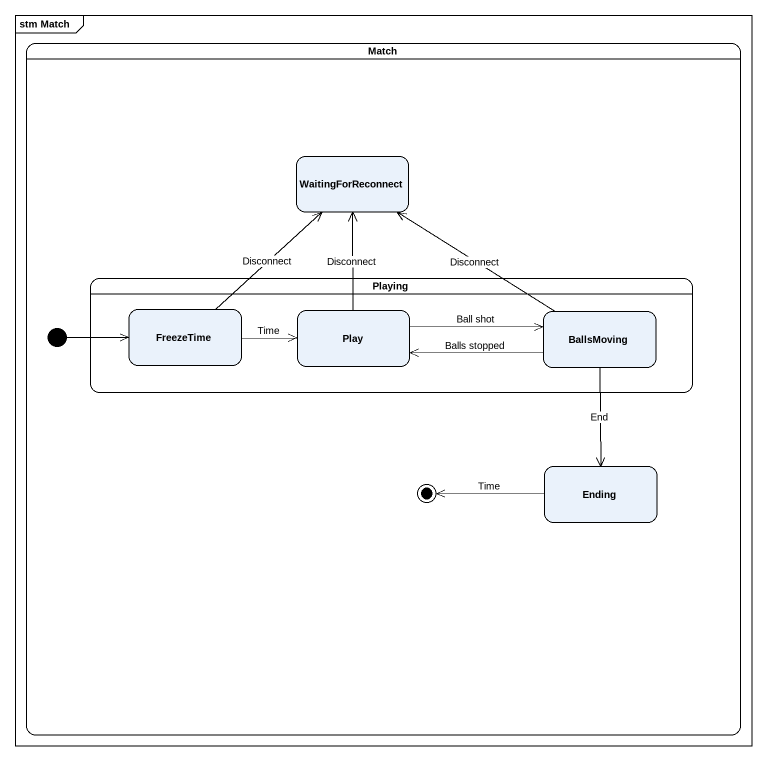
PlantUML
@startuml
mainframe stm Match
hide empty description
state Match {
  state WaitingForReconnect
  state Playing {
    state FreezeTime
    state Play
    state BallsMoving
  }
  state initial1 <<start>>
  state Ending
  Ending -left-> [*] : Time
}
initial1 -right-> FreezeTime
FreezeTime -up-> WaitingForReconnect : Disconnect
FreezeTime -right-> Play : Time
Play -up-> WaitingForReconnect : Disconnect
Play -right-> BallsMoving : Ball shot
BallsMoving -up-> WaitingForReconnect : Disconnect
BallsMoving -left-> Play : Balls stopped
BallsMoving --> Ending : End
@enduml
